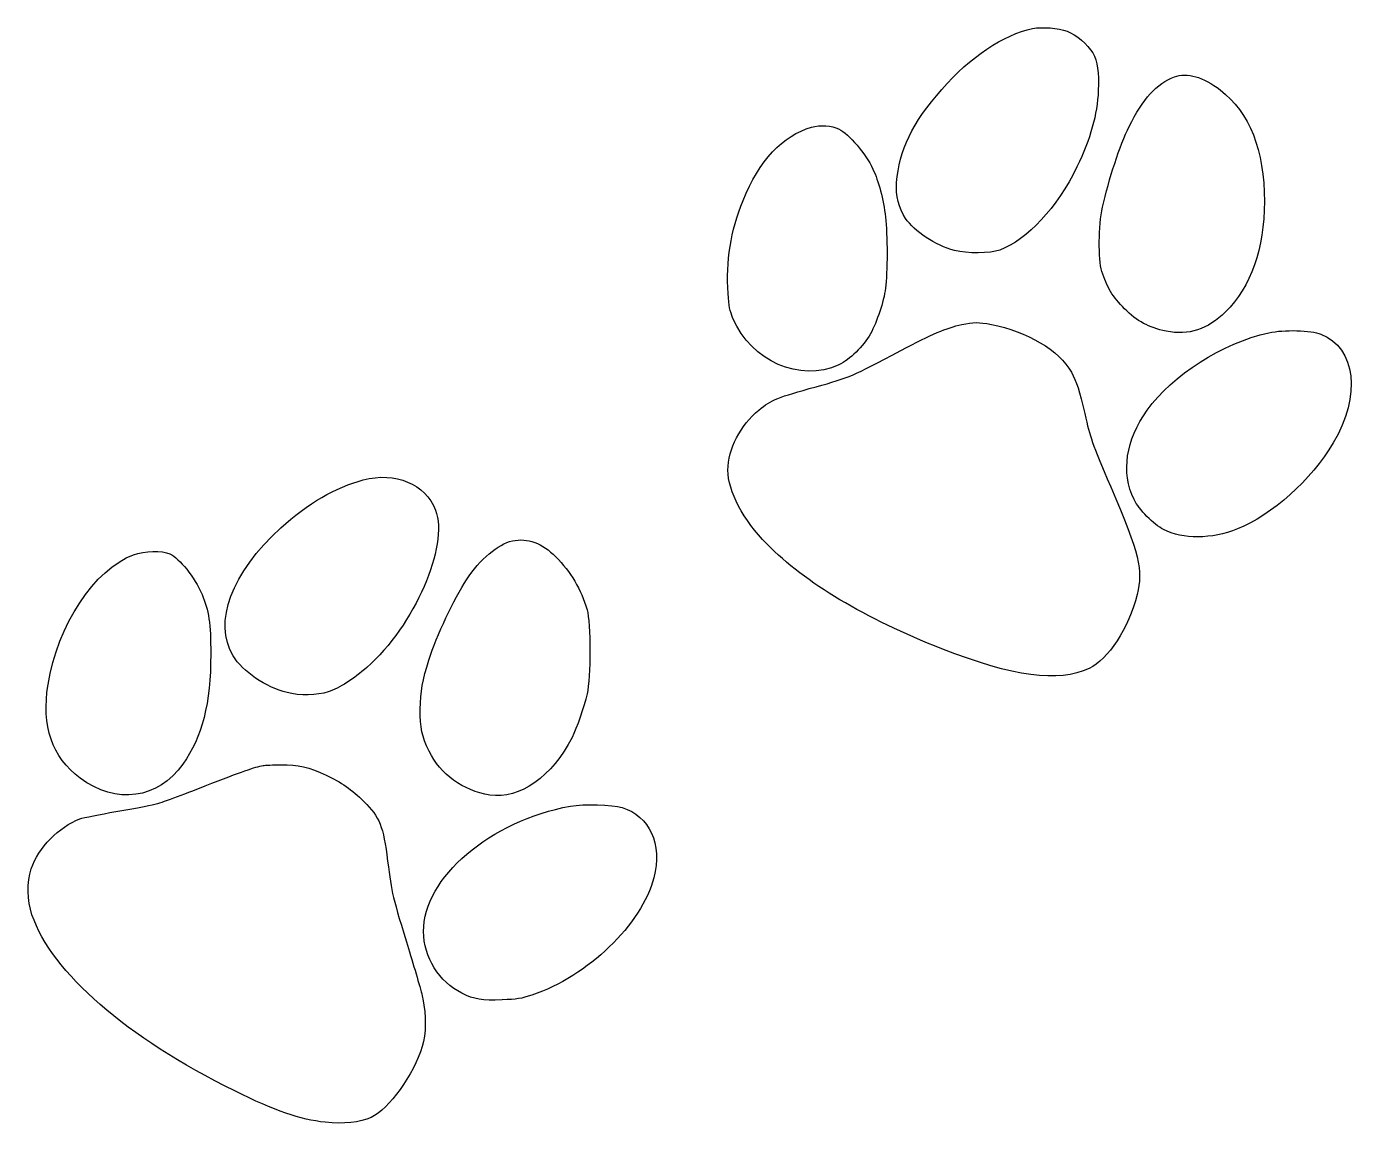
# Model space of a CAD drawing. Header units: centimetres. Extents: x -17.7 to 17.9, y -14.6 to 14.6.
import ezdxf

# ---------------------------------------------------------------- set-up
doc = ezdxf.new("R2010")
doc.units = ezdxf.units.CM
doc.header["$MEASUREMENT"] = 0
doc.layers.add('Layer 1', color=7, linetype='Continuous')

msp = doc.modelspace()

# ---------------------------------------------------------------- linework, layer by layer
at = {"layer": 'Layer 1'}
for points, knots in [([(9.14047, 14.56972), (8.3573, 14.40391), (7.48594, 13.82183), (6.71689, 12.94694), (6.71689, 12.94694), (5.9302, 12.05088), (5.58447, 11.32769), (5.51745, 10.46338), (5.51745, 10.46338), (5.48923, 10.11413), (5.57037, 9.78957), (5.75381, 9.51088), (5.75381, 9.51088), (5.98664, 9.16163), (6.55462, 8.78769), (7.05556, 8.65716), (7.05556, 8.65716), (7.40128, 8.56544), (8.00453, 8.57249), (8.26206, 8.66774), (8.26206, 8.66774), (8.99584, 8.93938), (9.79312, 9.80016), (10.31875, 10.88318), (10.31875, 10.88318), (10.68211, 11.6346), (10.86203, 12.27312), (10.89025, 12.91871), (10.89025, 12.91871), (10.91494, 13.39496), (10.86556, 13.70188), (10.74208, 13.9206), (10.74208, 13.9206), (10.61155, 14.14285), (10.29758, 14.41096), (10.06122, 14.49916), (10.06122, 14.49916), (9.83191, 14.58735), (9.38389, 14.6191), (9.14047, 14.56972)], [0, 0, 0, 0, 0.09090909, 0.09090909, 0.09090909, 0.09090909, 0.18181818, 0.18181818, 0.18181818, 0.18181818, 0.27272727, 0.27272727, 0.27272727, 0.27272727, 0.36363636, 0.36363636, 0.36363636, 0.36363636, 0.45454545, 0.45454545, 0.45454545, 0.45454545, 0.54545455, 0.54545455, 0.54545455, 0.54545455, 0.63636364, 0.63636364, 0.63636364, 0.63636364, 0.72727273, 0.72727273, 0.72727273, 0.72727273, 0.81818182, 0.81818182, 0.81818182, 0.81818182, 1, 1, 1, 1]), ([(12.91519, 13.27856), (12.45305, 13.11275), (12.06852, 12.68942), (11.71222, 11.9627), (11.71222, 11.9627), (11.46528, 11.45823), (11.16894, 10.55864), (11.00314, 9.80723), (11.00314, 9.80723), (10.89378, 9.31687), (10.8832, 8.42787), (10.9855, 8.09979), (10.9855, 8.09979), (11.10544, 7.6941), (11.28183, 7.40835), (11.58522, 7.10496), (11.58522, 7.10496), (11.92389, 6.76629), (12.23433, 6.60049), (12.69647, 6.50524), (12.69647, 6.50524), (13.30325, 6.3853), (13.80066, 6.54757), (14.28044, 7.0203), (14.28044, 7.0203), (14.95072, 7.68352), (15.31055, 8.70658), (15.31408, 9.95894), (15.31408, 9.95894), (15.31761, 11.32419), (14.91897, 12.33666), (14.13933, 12.93286), (14.13933, 12.93286), (13.68425, 13.28564), (13.25739, 13.40558), (12.91519, 13.27858), (12.91519, 13.27858), (12.91519, 13.27858), (12.91519, 13.27856), (12.91519, 13.27856)], [0, 0, 0, 0, 0.09090909, 0.09090909, 0.09090909, 0.09090909, 0.18181818, 0.18181818, 0.18181818, 0.18181818, 0.27272727, 0.27272727, 0.27272727, 0.27272727, 0.36363636, 0.36363636, 0.36363636, 0.36363636, 0.45454545, 0.45454545, 0.45454545, 0.45454545, 0.54545455, 0.54545455, 0.54545455, 0.54545455, 0.63636364, 0.63636364, 0.63636364, 0.63636364, 0.72727273, 0.72727273, 0.72727273, 0.72727273, 0.81818182, 0.81818182, 0.81818182, 0.81818182, 1, 1, 1, 1]), ([(3.24908, 11.94153), (2.48708, 11.72634), (1.85208, 11.04547), (1.42522, 9.99067), (1.42522, 9.99067), (1.09361, 9.16517), (0.96661, 8.37142), (1.02658, 7.50711), (1.02658, 7.50711), (1.04775, 7.16844), (1.07244, 7.0485), (1.15711, 6.84742), (1.15711, 6.84742), (1.63689, 5.70442), (2.95275, 5.12939), (3.9758, 5.60917), (3.9758, 5.60917), (4.26861, 5.74323), (4.62844, 6.10306), (4.81894, 6.4382), (4.81894, 6.4382), (4.99533, 6.75923), (5.17172, 7.28134), (5.22111, 7.65528), (5.22111, 7.65528), (5.27403, 8.04334), (5.27403, 9.09814), (5.22111, 9.54617), (5.22111, 9.54617), (5.16467, 10.01536), (5.03414, 10.50925), (4.88597, 10.82323), (4.88597, 10.82323), (4.68136, 11.25362), (4.26155, 11.74751), (3.97228, 11.89567), (3.97228, 11.89567), (3.78884, 11.98739), (3.48897, 12.00856), (3.24909, 11.94153), (3.24909, 11.94153), (3.24909, 11.94153), (3.24908, 11.94153), (3.24908, 11.94153)], [0, 0, 0, 0, 0.08333333, 0.08333333, 0.08333333, 0.08333333, 0.16666667, 0.16666667, 0.16666667, 0.16666667, 0.25, 0.25, 0.25, 0.25, 0.33333333, 0.33333333, 0.33333333, 0.33333333, 0.41666667, 0.41666667, 0.41666667, 0.41666667, 0.5, 0.5, 0.5, 0.5, 0.58333333, 0.58333333, 0.58333333, 0.58333333, 0.66666667, 0.66666667, 0.66666667, 0.66666667, 0.75, 0.75, 0.75, 0.75, 0.83333333, 0.83333333, 0.83333333, 0.83333333, 1, 1, 1, 1]), ([(7.25311, 6.68161), (6.83683, 6.58989), (6.46642, 6.43467), (5.6268, 5.99017), (5.6268, 5.99017), (4.32505, 5.2952), (4.24038, 5.26345), (3.36902, 5.02356), (3.36902, 5.02356), (2.35302, 4.74487), (2.19074, 4.68137), (1.84502, 4.40267), (1.84502, 4.40267), (1.35819, 4.00756), (1.02658, 3.35845), (1.02305, 2.80459), (1.02305, 2.80459), (1.02305, 2.23662), (1.42522, 1.47462), (2.06374, 0.82903), (2.06374, 0.82903), (3.09032, -0.20814), (4.66724, -1.15005), (6.72041, -1.95791), (6.72041, -1.95791), (8.62894, -2.7058), (9.82838, -2.86455), (10.6433, -2.48355), (10.6433, -2.48355), (11.15483, -2.24366), (11.69458, -1.41111), (11.92388, -0.50799), (11.92388, -0.50799), (12.08616, 0.14465), (11.98738, 0.56093), (11.22185, 2.35657), (11.22185, 2.35657), (10.69974, 3.58424), (10.6821, 3.64068), (10.53041, 4.30743), (10.53041, 4.30743), (10.3893, 4.92126), (10.31169, 5.16115), (10.1741, 5.41162), (10.1741, 5.41162), (9.84954, 5.9937), (8.99229, 6.5017), (8.03979, 6.68515), (8.03979, 6.68515), (7.69407, 6.74865), (7.5706, 6.74865), (7.2531, 6.68162), (7.2531, 6.68162), (7.2531, 6.68162), (7.25311, 6.68161), (7.25311, 6.68161)], [0, 0, 0, 0, 0.06666667, 0.06666667, 0.06666667, 0.06666667, 0.13333333, 0.13333333, 0.13333333, 0.13333333, 0.2, 0.2, 0.2, 0.2, 0.26666667, 0.26666667, 0.26666667, 0.26666667, 0.33333333, 0.33333333, 0.33333333, 0.33333333, 0.4, 0.4, 0.4, 0.4, 0.46666667, 0.46666667, 0.46666667, 0.46666667, 0.53333333, 0.53333333, 0.53333333, 0.53333333, 0.6, 0.6, 0.6, 0.6, 0.66666667, 0.66666667, 0.66666667, 0.66666667, 0.73333333, 0.73333333, 0.73333333, 0.73333333, 0.8, 0.8, 0.8, 0.8, 0.86666667, 0.86666667, 0.86666667, 0.86666667, 1, 1, 1, 1]), ([(15.43403, 6.46289), (14.19225, 6.1842), (12.86228, 5.33753), (12.19553, 4.39914), (12.19553, 4.39914), (11.61697, 3.59128), (11.4935, 2.74814), (11.84275, 2.01789), (11.84275, 2.01789), (11.96622, 1.76036), (12.37192, 1.34761), (12.62592, 1.22061), (12.62592, 1.22061), (13.14803, 0.9525), (13.9065, 0.95955), (14.59442, 1.23472), (14.59442, 1.23472), (15.52223, 1.60866), (16.55939, 2.53647), (17.14853, 3.52778), (17.14853, 3.52778), (17.89642, 4.7872), (17.75178, 6.06425), (16.82045, 6.42761), (16.82045, 6.42761), (16.55587, 6.53344), (15.83267, 6.55108), (15.43403, 6.46289)], [0, 0, 0, 0, 0.125, 0.125, 0.125, 0.125, 0.25, 0.25, 0.25, 0.25, 0.375, 0.375, 0.375, 0.375, 0.5, 0.5, 0.5, 0.5, 0.625, 0.625, 0.625, 0.625, 0.75, 0.75, 0.75, 0.75, 1, 1, 1, 1]), ([(-8.69597, 2.54), (-9.42269, 2.3495), (-10.18116, 1.90853), (-10.89025, 1.26294), (-10.89025, 1.26294), (-12.20611, 0.06702), (-12.69647, -1.25237), (-12.16025, -2.14842), (-12.16025, -2.14842), (-11.91331, -2.55764), (-11.28889, -2.9845), (-10.72444, -3.12561), (-10.72444, -3.12561), (-10.3893, -3.21028), (-9.91658, -3.20322), (-9.63083, -3.10444), (-9.63083, -3.10444), (-9.33097, -3.00566), (-8.93939, -2.75872), (-8.59719, -2.45533), (-8.59719, -2.45533), (-7.33425, -1.34408), (-6.40644, 0.7867), (-6.7698, 1.73567), (-6.7698, 1.73567), (-7.03791, 2.43417), (-7.83519, 2.76931), (-8.69597, 2.54)], [0, 0, 0, 0, 0.125, 0.125, 0.125, 0.125, 0.25, 0.25, 0.25, 0.25, 0.375, 0.375, 0.375, 0.375, 0.5, 0.5, 0.5, 0.5, 0.625, 0.625, 0.625, 0.625, 0.75, 0.75, 0.75, 0.75, 1, 1, 1, 1]), ([(-4.72017, 0.91722), (-5.10117, 0.83608), (-5.588, 0.42686), (-5.94078, -0.11642), (-5.94078, -0.11642), (-6.27592, -0.62795), (-6.73453, -1.60514), (-6.9462, -2.25778), (-6.9462, -2.25778), (-7.11201, -2.77989), (-7.17198, -3.1115), (-7.17551, -3.56306), (-7.17551, -3.56306), (-7.17904, -4.08164), (-7.1367, -4.2792), (-6.93915, -4.68842), (-6.93915, -4.68842), (-6.63929, -5.30931), (-6.04309, -5.7397), (-5.3199, -5.85611), (-5.3199, -5.85611), (-4.53673, -5.97958), (-3.64773, -5.35869), (-3.12915, -4.318), (-3.12915, -4.318), (-3.00921, -4.08164), (-2.81165, -3.50661), (-2.73051, -3.15736), (-2.73051, -3.15736), (-2.63173, -2.74108), (-2.63173, -1.25589), (-2.73051, -0.91722), (-2.73051, -0.91722), (-2.88926, -0.37747), (-3.17148, 0.10231), (-3.56307, 0.49389), (-3.56307, 0.49389), (-3.92643, 0.85725), (-4.31449, 1.00189), (-4.72018, 0.91722), (-4.72018, 0.91722), (-4.72018, 0.91722), (-4.72017, 0.91722), (-4.72017, 0.91722)], [0, 0, 0, 0, 0.08333333, 0.08333333, 0.08333333, 0.08333333, 0.16666667, 0.16666667, 0.16666667, 0.16666667, 0.25, 0.25, 0.25, 0.25, 0.33333333, 0.33333333, 0.33333333, 0.33333333, 0.41666667, 0.41666667, 0.41666667, 0.41666667, 0.5, 0.5, 0.5, 0.5, 0.58333333, 0.58333333, 0.58333333, 0.58333333, 0.66666667, 0.66666667, 0.66666667, 0.66666667, 0.75, 0.75, 0.75, 0.75, 0.83333333, 0.83333333, 0.83333333, 0.83333333, 1, 1, 1, 1]), ([(-14.81314, 0.54681), (-15.85383, 0.16228), (-16.83808, -1.32997), (-17.09208, -2.91041), (-17.09208, -2.91041), (-17.26847, -4.01813), (-16.98272, -4.85069), (-16.23836, -5.40455), (-16.23836, -5.40455), (-15.27175, -6.11716), (-14.1605, -5.96547), (-13.49728, -5.03061), (-13.49728, -5.03061), (-12.98575, -4.31094), (-12.75645, -3.41136), (-12.75645, -2.09903), (-12.75645, -2.09903), (-12.75645, -1.2947), (-12.80937, -0.92075), (-12.98928, -0.51153), (-12.98928, -0.51153), (-13.19389, -0.04586), (-13.58547, 0.45155), (-13.84653, 0.56797), (-13.84653, 0.56797), (-14.0582, 0.66675), (-14.52034, 0.65616), (-14.81314, 0.5468), (-14.81314, 0.5468), (-14.81314, 0.5468), (-14.81314, 0.54681), (-14.81314, 0.54681)], [0, 0, 0, 0, 0.11111111, 0.11111111, 0.11111111, 0.11111111, 0.22222222, 0.22222222, 0.22222222, 0.22222222, 0.33333333, 0.33333333, 0.33333333, 0.33333333, 0.44444444, 0.44444444, 0.44444444, 0.44444444, 0.55555556, 0.55555556, 0.55555556, 0.55555556, 0.66666667, 0.66666667, 0.66666667, 0.66666667, 0.77777778, 0.77777778, 0.77777778, 0.77777778, 1, 1, 1, 1]), ([(-11.35944, -5.06942), (-11.58875, -5.10823), (-11.9133, -5.22111), (-12.90461, -5.6127), (-12.90461, -5.6127), (-13.49022, -5.84553), (-14.09347, -6.06426), (-14.24517, -6.10306), (-14.24517, -6.10306), (-14.39334, -6.13834), (-14.86253, -6.22653), (-15.28586, -6.29709), (-15.28586, -6.29709), (-15.70919, -6.36765), (-16.13958, -6.45584), (-16.24189, -6.49112), (-16.24189, -6.49112), (-16.80281, -6.70279), (-17.34256, -7.25665), (-17.54011, -7.82462), (-17.54011, -7.82462), (-17.66005, -8.17387), (-17.64947, -8.66423), (-17.51894, -9.04876), (-17.51894, -9.04876), (-16.98977, -10.5904), (-15.00363, -12.31901), (-12.11791, -13.7407), (-12.11791, -13.7407), (-11.03488, -14.27692), (-10.38224, -14.49917), (-9.70491, -14.57678), (-9.70491, -14.57678), (-9.2216, -14.6297), (-8.77358, -14.58031), (-8.4843, -14.44625), (-8.4843, -14.44625), (-8.00805, -14.22047), (-7.35541, -13.31736), (-7.12258, -12.55889), (-7.12258, -12.55889), (-7.02027, -12.22375), (-7.01322, -11.72281), (-7.10494, -11.28889), (-7.10494, -11.28889), (-7.14022, -11.12308), (-7.29897, -10.55864), (-7.46125, -10.03653), (-7.46125, -10.03653), (-7.92692, -8.52311), (-7.93044, -8.49489), (-8.04333, -7.61647), (-8.04333, -7.61647), (-8.15975, -6.68161), (-8.255, -6.44525), (-8.6748, -6.02897), (-8.6748, -6.02897), (-8.99583, -5.715), (-9.28863, -5.50686), (-9.68022, -5.32341), (-9.68022, -5.32341), (-10.1353, -5.11174), (-10.43164, -5.04472), (-10.88319, -5.04824), (-10.88319, -5.04824), (-11.09486, -5.05177), (-11.31005, -5.06235), (-11.35944, -5.06941), (-11.35944, -5.06941), (-11.35944, -5.06941), (-11.35944, -5.06942), (-11.35944, -5.06942)], [0, 0, 0, 0, 0.05263158, 0.05263158, 0.05263158, 0.05263158, 0.10526316, 0.10526316, 0.10526316, 0.10526316, 0.15789474, 0.15789474, 0.15789474, 0.15789474, 0.21052632, 0.21052632, 0.21052632, 0.21052632, 0.26315789, 0.26315789, 0.26315789, 0.26315789, 0.31578947, 0.31578947, 0.31578947, 0.31578947, 0.36842105, 0.36842105, 0.36842105, 0.36842105, 0.42105263, 0.42105263, 0.42105263, 0.42105263, 0.47368421, 0.47368421, 0.47368421, 0.47368421, 0.52631579, 0.52631579, 0.52631579, 0.52631579, 0.57894737, 0.57894737, 0.57894737, 0.57894737, 0.63157895, 0.63157895, 0.63157895, 0.63157895, 0.68421053, 0.68421053, 0.68421053, 0.68421053, 0.73684211, 0.73684211, 0.73684211, 0.73684211, 0.78947368, 0.78947368, 0.78947368, 0.78947368, 0.84210526, 0.84210526, 0.84210526, 0.84210526, 0.89473684, 0.89473684, 0.89473684, 0.89473684, 1, 1, 1, 1]), ([(-3.175, -6.15244), (-5.29872, -6.52991), (-7.10142, -8.0645), (-7.08731, -9.48972), (-7.08731, -9.48972), (-7.08378, -10.17764), (-6.67103, -10.83733), (-6.06425, -11.13719), (-6.06425, -11.13719), (-5.73264, -11.303), (-5.52803, -11.33475), (-4.99533, -11.31358), (-4.99533, -11.31358), (-4.60022, -11.29947), (-4.4838, -11.28183), (-4.19805, -11.18658), (-4.19805, -11.18658), (-2.71638, -10.69269), (-1.26999, -9.29922), (-0.95249, -8.05744), (-0.95249, -8.05744), (-0.72318, -7.16138), (-1.06185, -6.4135), (-1.79916, -6.19125), (-1.79916, -6.19125), (-2.06022, -6.11011), (-2.82222, -6.08894), (-3.17499, -6.15244), (-3.17499, -6.15244), (-3.17499, -6.15244), (-3.175, -6.15244), (-3.175, -6.15244)], [0, 0, 0, 0, 0.11111111, 0.11111111, 0.11111111, 0.11111111, 0.22222222, 0.22222222, 0.22222222, 0.22222222, 0.33333333, 0.33333333, 0.33333333, 0.33333333, 0.44444444, 0.44444444, 0.44444444, 0.44444444, 0.55555556, 0.55555556, 0.55555556, 0.55555556, 0.66666667, 0.66666667, 0.66666667, 0.66666667, 0.77777778, 0.77777778, 0.77777778, 0.77777778, 1, 1, 1, 1])]:
    msp.add_open_spline(points, degree=3, knots=knots, dxfattribs=at)

doc.saveas('drawing.dxf')
